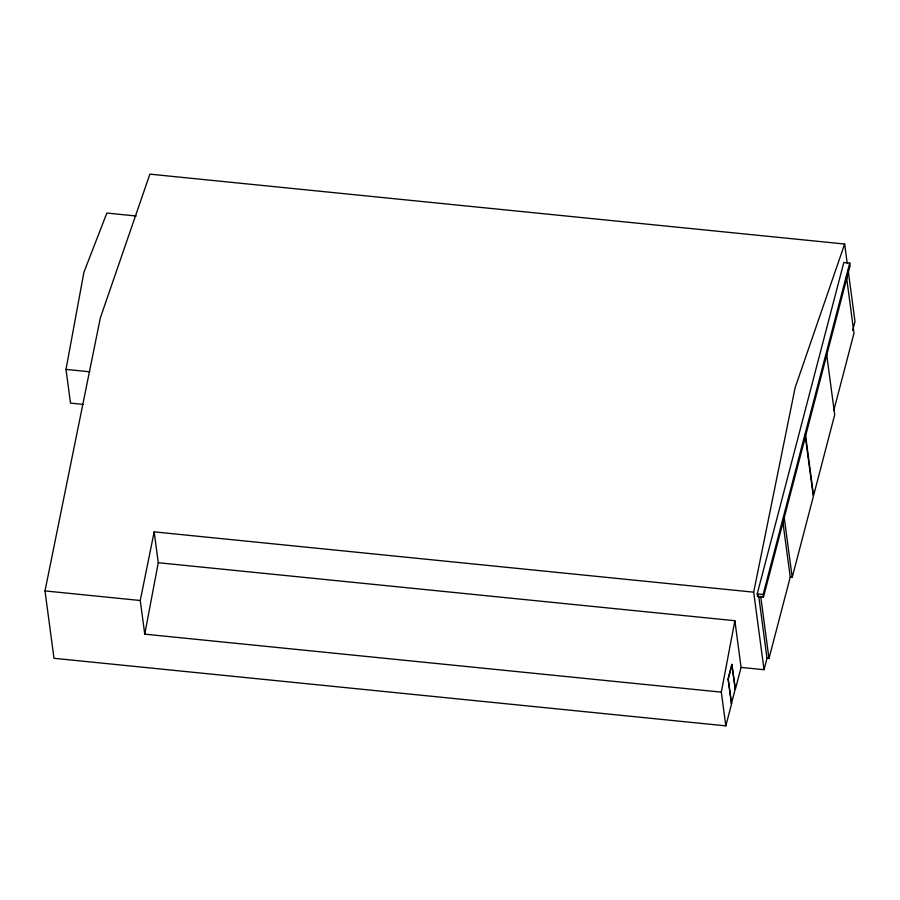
<?xml version="1.0" encoding="UTF-8"?>
<svg xmlns="http://www.w3.org/2000/svg" width="900" height="900" viewBox="0 0 900 900"><rect width="100%" height="100%" fill="white"/><g stroke="black" fill="none" stroke-linecap="round" stroke-linejoin="round"><path stroke-width="1.35" d="M83.07 404.392L70.504 403.121L66.004 369.405L83.903 272.295L106.853 213.053L136.181 216.011M847.238 263.407L844.65 244.024L149.884 174.139L100.35 317.858L45 590.918L53.989 658.294L725.816 725.861L721.316 692.145L144.743 634.151L158.287 562.725L154.17 531.866L753.683 592.166L764.033 669.712L741.082 667.406L734.861 620.719L158.287 562.725M721.316 692.145L734.861 620.719M144.743 634.151L140.254 600.502L154.17 531.866M753.683 592.166L795.116 387.743L844.65 244.024M725.816 725.861L731.554 703.913L728.033 678.994L731.835 664.436L735.356 689.355L731.835 664.436M731.554 703.913L728.224 679.016L732.026 664.447M757.215 593.91L843.817 262.496L849.724 263.093L850.072 265.691L763.47 597.105L757.564 596.509L757.215 593.91L763.133 594.506L763.47 597.105M757.564 596.509L758.092 594.461M731.351 703.89L735.154 689.332M735.356 689.355L741.082 667.406M763.133 594.506L849.724 263.093M764.033 669.712L767.014 658.283L758.734 596.194M852.671 330.469L855 321.57L848.16 270.338M767.014 658.283L768.982 658.485L790.234 577.159L782.685 520.594M833.794 410.456L853.988 333.202L846.439 276.637M790.234 577.159L792.202 577.361L813.341 496.507L805.05 434.419M66.004 369.405L89.741 371.79M45 590.918L140.254 600.502M826.605 354.015L834.705 414.72L813.577 495.585L805.477 434.88M784.102 516.656L792.202 577.361M760.702 596.396L768.982 658.485"/></g></svg>
